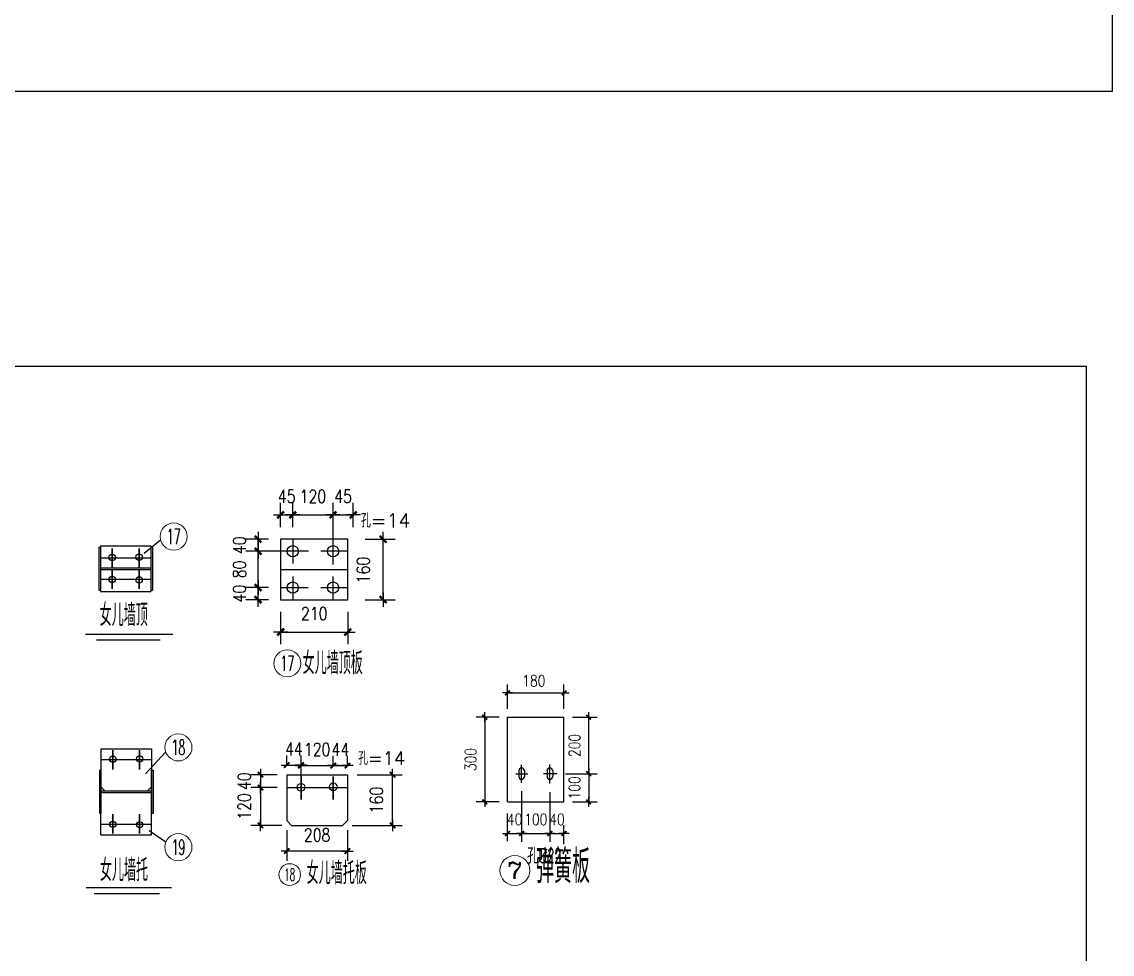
# Model space of a CAD drawing. Header units: millimetres. Extents: x 2451220 to 4527627, y -5186613 to -1639140.
# Drawn here: x 2491857 to 2499972, y -1808377 to -1801438 of the extents above; entities that cross this region are included whole.
import ezdxf
from ezdxf.enums import TextEntityAlignment as Align

# ---------------------------------------------------------------- set-up
doc = ezdxf.new("R2010")
doc.units = ezdxf.units.MM
doc.header["$LTSCALE"] = 1000
doc.header["$PDMODE"] = 34
doc.linetypes.add('CENTER', pattern=[50.8, 31.75, -6.35, 6.35, -6.35])
doc.layers.add('ADIM', color=3, linetype='Continuous')
doc.layers.add('轴线层', color=1, linetype='CENTER', lineweight=15)
doc.layers.add('钢架', color=7, linetype='Continuous', lineweight=25)
doc.styles.add('COMPLEX', font='COMPLEX')
doc.styles.add('DIM_FONT', font='simplex.shx', dxfattribs={"width": 0.8, "bigfont": 'hztxt.shx'})
doc.styles.add('hz', font='gbenor.shx', dxfattribs={"width": 0.75, "height": 100, "bigfont": 'gbcbig.shx'})
doc.styles.get("Standard").update_dxf_attribs({"font": 'txt', "bigfont": 'gbcbig.shx'})
doc.styles.add('TSSD_Label', font='Tssdeng.shx', dxfattribs={"width": 0.7, "bigfont": 'hztxt.shx'})
doc.dimstyles.new('WGH(3)', dxfattribs={"dimscale": 1.2, "dimtxt": 100, "dimasz": 0.3, "dimexe": 75, "dimexo": 75, "dimgap": 75, "dimtad": 1, "dimdec": 0, "dimlfac": 0.333333, "dimzin": 0, "dimdsep": 46, "dimtxsty": 'DIM_FONT', "dimblk1": '_DIMX', "dimblk2": '_DIMX', "dimsah": 1, "dimcen": 0.09, "dimclrd": 3, "dimclre": 3, "dimclrt": 7, "dimazin": 0, "dimtfac": 1, "dimtdec": 0, "dimtix": 1, "dimtmove": 2, "dimatfit": 3, "dimldrblk": '_DIMX', "dimfxl": 1, "dimtolj": 1, "dimtzin": 0, "dimarcsym": 0})

# ---------------------------------------------------------------- blocks, each defined once
blk = doc.blocks.new('_DIMX')
blk.add_line((-150, 0), (150, 0))
at = {"const_width": 50}
blk.add_lwpolyline([(-70, -70), (70, 70)], dxfattribs=at)
blk = doc.blocks.new('轴线标号')
at = {"lineweight": 13}
blk.add_circle((0, 0), 0.5, dxfattribs=at)
at = {"layer": '钢架', "lineweight": 13, "style": 'COMPLEX', "width": 1.041667}
blk.add_attdef('A', text='', height=0.56, dxfattribs=at).set_placement((-0.25, -0.28), (0.25, -0.28), align=Align.FIT)
blk = doc.blocks.new('*D2401')
at = {"color": 3, "lineweight": -2}
for p, q in [((2493783.2, -1805828.8), (2493783.2, -1806069.8)), ((2494283.2, -1805828.8), (2494283.2, -1806069.8)), ((2493783.5, -1805979.8), (2494282.9, -1805979.8))]:
    blk.add_line(p, q, dxfattribs=at)
at = {"layer": 'Defpoints', "color": 0}
for p in [(2493783.2, -1805738.8), (2494283.2, -1805738.8), (2494283.2, -1805979.8)]:
    blk.add_point(p, dxfattribs=at)
at = {"color": 3, "lineweight": -2, "xscale": 0.36, "yscale": 0.36, "zscale": 0.36, "rotation": 180}
blk.add_blockref('_DIMX', (2493783.2, -1805979.8), dxfattribs=at)
at = {"color": 3, "lineweight": -2, "xscale": 0.36, "yscale": 0.36, "zscale": 0.36}
blk.add_blockref('_DIMX', (2494283.2, -1805979.8), dxfattribs=at)
at = {"color": 7, "insert": (2494033.2, -1805841.8), "char_height": 96, "attachment_point": 5, "style": 'DIM_FONT'}
blk.add_mtext('\\A1;210', dxfattribs=at)
blk = doc.blocks.new('*D2402')
at = {"color": 3, "lineweight": -2}
for p, q in [((2493783.2, -1805198.8), (2493783.2, -1805018)), ((2493873.2, -1805198.8), (2493873.2, -1805018)), ((2493782.8, -1805108), (2493782.5, -1805108)), ((2493783.2, -1805108), (2493873.2, -1805108)), ((2493873.5, -1805108), (2493873.9, -1805108))]:
    blk.add_line(p, q, dxfattribs=at)
at = {"layer": 'Defpoints', "color": 0}
for p in [(2493873.2, -1805108), (2493783.2, -1805288.8), (2493873.2, -1805288.8)]:
    blk.add_point(p, dxfattribs=at)
at = {"color": 3, "lineweight": -2, "xscale": 0.36, "yscale": 0.36, "zscale": 0.36}
blk.add_blockref('_DIMX', (2493783.2, -1805108), dxfattribs=at)
at = {"color": 3, "lineweight": -2, "xscale": 0.36, "yscale": 0.36, "zscale": 0.36, "rotation": 180}
blk.add_blockref('_DIMX', (2493873.2, -1805108), dxfattribs=at)
at = {"color": 7, "insert": (2493828.2, -1804970), "char_height": 96, "attachment_point": 5, "style": 'DIM_FONT'}
blk.add_mtext('\\A1;45', dxfattribs=at)
blk = doc.blocks.new('*D2403')
at = {"color": 3, "lineweight": -2}
for p, q in [((2493873.2, -1805198.8), (2493873.2, -1805018)), ((2494173.2, -1805477), (2494173.2, -1805018)), ((2493872.8, -1805108), (2493872.5, -1805108)), ((2493873.2, -1805108), (2494173.2, -1805108)), ((2494173.5, -1805108), (2494173.9, -1805108))]:
    blk.add_line(p, q, dxfattribs=at)
at = {"layer": 'Defpoints', "color": 0}
for p in [(2494173.2, -1805108), (2493873.2, -1805288.8), (2494173.2, -1805567)]:
    blk.add_point(p, dxfattribs=at)
at = {"color": 3, "lineweight": -2, "xscale": 0.36, "yscale": 0.36, "zscale": 0.36}
blk.add_blockref('_DIMX', (2493873.2, -1805108), dxfattribs=at)
at = {"color": 3, "lineweight": -2, "xscale": 0.36, "yscale": 0.36, "zscale": 0.36, "rotation": 180}
blk.add_blockref('_DIMX', (2494173.2, -1805108), dxfattribs=at)
at = {"color": 7, "insert": (2494023.2, -1804970), "char_height": 96, "attachment_point": 5, "style": 'DIM_FONT'}
blk.add_mtext('\\A1;120', dxfattribs=at)
blk = doc.blocks.new('*D539')
at = {"color": 3, "lineweight": -2}
for p, q in [((2494173.2, -1805288.9), (2494173.2, -1805018)), ((2494323.2, -1805198.8), (2494323.2, -1805018)), ((2494172.8, -1805108), (2494172.5, -1805108)), ((2494173.2, -1805108), (2494323.2, -1805108)), ((2494323.5, -1805108), (2494323.9, -1805108))]:
    blk.add_line(p, q, dxfattribs=at)
at = {"layer": 'Defpoints', "color": 0}
for p in [(2494323.2, -1805108), (2494323.2, -1805288.8), (2494173.2, -1805378.9)]:
    blk.add_point(p, dxfattribs=at)
at = {"color": 3, "lineweight": -2, "xscale": 0.36, "yscale": 0.36, "zscale": 0.36}
blk.add_blockref('_DIMX', (2494173.2, -1805108), dxfattribs=at)
at = {"color": 3, "lineweight": -2, "xscale": 0.36, "yscale": 0.36, "zscale": 0.36, "rotation": 180}
blk.add_blockref('_DIMX', (2494323.2, -1805108), dxfattribs=at)
at = {"color": 7, "insert": (2494248.2, -1804970), "char_height": 96, "attachment_point": 5, "style": 'DIM_FONT'}
blk.add_mtext('\\A1;45', dxfattribs=at)
blk = doc.blocks.new('*D2404')
at = {"color": 3, "lineweight": -2}
for p, q in [((2493693.2, -1805648.8), (2493524.8, -1805648.8)), ((2493614.8, -1805648.5), (2493614.8, -1805648.1)), ((2493614.8, -1805738.8), (2493614.8, -1805648.8)), ((2493693.2, -1805738.8), (2493524.8, -1805738.8)), ((2493614.8, -1805739.2), (2493614.8, -1805739.6))]:
    blk.add_line(p, q, dxfattribs=at)
at = {"layer": 'Defpoints', "color": 0}
for p in [(2493614.8, -1805648.8), (2493783.2, -1805648.8), (2493783.2, -1805738.8)]:
    blk.add_point(p, dxfattribs=at)
at = {"color": 3, "lineweight": -2, "xscale": 0.36, "yscale": 0.36, "zscale": 0.36}
for p, rotation in [((2493614.8, -1805648.8), 270), ((2493614.8, -1805738.8), 90)]:
    blk.add_blockref('_DIMX', p, dxfattribs=dict(at, rotation=rotation))
at = {"color": 7, "insert": (2493476.8, -1805693.8), "char_height": 96, "attachment_point": 5, "rotation": 90, "style": 'DIM_FONT'}
blk.add_mtext('\\A1;40', dxfattribs=at)
blk = doc.blocks.new('*D2405')
at = {"color": 3, "lineweight": -2}
for p, q in [((2493991.2, -1805378.8), (2493524.8, -1805378.8)), ((2493614.8, -1805378.5), (2493614.8, -1805378.1)), ((2493614.8, -1805648.8), (2493614.8, -1805378.8)), ((2493693.2, -1805648.8), (2493524.8, -1805648.8)), ((2493614.8, -1805649.2), (2493614.8, -1805649.6))]:
    blk.add_line(p, q, dxfattribs=at)
at = {"layer": 'Defpoints', "color": 0}
for p in [(2493614.8, -1805378.8), (2494081.2, -1805378.8), (2493783.2, -1805648.8)]:
    blk.add_point(p, dxfattribs=at)
at = {"color": 3, "lineweight": -2, "xscale": 0.36, "yscale": 0.36, "zscale": 0.36}
for p, rotation in [((2493614.8, -1805378.8), 270), ((2493614.8, -1805648.8), 90)]:
    blk.add_blockref('_DIMX', p, dxfattribs=dict(at, rotation=rotation))
at = {"color": 7, "insert": (2493476.8, -1805513.8), "char_height": 96, "attachment_point": 5, "rotation": 90, "style": 'DIM_FONT'}
blk.add_mtext('\\A1;80', dxfattribs=at)
blk = doc.blocks.new('*D2406')
at = {"color": 3, "lineweight": -2}
for p, q in [((2493693.2, -1805288.8), (2493524.8, -1805288.8)), ((2493614.8, -1805288.5), (2493614.8, -1805288.1)), ((2493614.8, -1805378.8), (2493614.8, -1805288.8)), ((2493991.2, -1805378.8), (2493524.8, -1805378.8)), ((2493614.8, -1805379.2), (2493614.8, -1805379.6))]:
    blk.add_line(p, q, dxfattribs=at)
at = {"layer": 'Defpoints', "color": 0}
for p in [(2493614.8, -1805288.8), (2493783.2, -1805288.8), (2494081.2, -1805378.8)]:
    blk.add_point(p, dxfattribs=at)
at = {"color": 3, "lineweight": -2, "xscale": 0.36, "yscale": 0.36, "zscale": 0.36}
for p, rotation in [((2493614.8, -1805288.8), 270), ((2493614.8, -1805378.8), 90)]:
    blk.add_blockref('_DIMX', p, dxfattribs=dict(at, rotation=rotation))
at = {"color": 7, "insert": (2493476.8, -1805333.8), "char_height": 96, "attachment_point": 5, "rotation": 90, "style": 'DIM_FONT'}
blk.add_mtext('\\A1;40', dxfattribs=at)
blk = doc.blocks.new('*D540')
at = {"color": 3, "lineweight": -2}
for p, q in [((2494413.2, -1805288.8), (2494635.5, -1805288.8)), ((2494545.5, -1805738.5), (2494545.5, -1805289.2)), ((2494413.2, -1805738.8), (2494635.5, -1805738.8))]:
    blk.add_line(p, q, dxfattribs=at)
at = {"layer": 'Defpoints', "color": 0}
for p in [(2494323.2, -1805288.8), (2494545.5, -1805288.8), (2494323.2, -1805738.8)]:
    blk.add_point(p, dxfattribs=at)
at = {"color": 3, "lineweight": -2, "xscale": 0.36, "yscale": 0.36, "zscale": 0.36}
for p, rotation in [((2494545.5, -1805288.8), 90), ((2494545.5, -1805738.8), 270)]:
    blk.add_blockref('_DIMX', p, dxfattribs=dict(at, rotation=rotation))
at = {"color": 7, "insert": (2494398, -1805518.4), "char_height": 96, "attachment_point": 5, "rotation": 90, "style": 'DIM_FONT'}
blk.add_mtext('\\A1;160', dxfattribs=at)

msp = doc.modelspace()

# ---------------------------------------------------------------- linework, layer by layer
at = {"lineweight": -3}
for p, q in [((2492429.5, -1805347.2), (2492429.5, -1805667.2)), ((2492429.5, -1805347.2), (2492441.5, -1805347.2)), ((2492441.5, -1805337.2), (2492441.5, -1805677.2)), ((2492441.5, -1805337.2), (2492817.5, -1805337.2)), ((2492529.5, -1805501.2), (2492529.5, -1805357.2)), ((2492529.5, -1805357.2), (2492529.5, -1805501.2)), ((2492729.5, -1805501.2), (2492729.5, -1805357.2)), ((2492729.5, -1805357.2), (2492729.5, -1805501.2)), ((2492890.2, -1805296.3), (2492768.2, -1805395.4)), ((2492817.5, -1805337.2), (2492817.5, -1805677.2)), ((2492817.5, -1805347.2), (2492829.5, -1805347.2)), ((2492829.5, -1805347.2), (2492829.5, -1805667.2)), ((2492441.5, -1805501.2), (2492817.5, -1805501.2)), ((2492441.5, -1805501.2), (2492817.5, -1805501.2)), ((2492441.5, -1805513.2), (2492817.5, -1805513.2)), ((2492441.5, -1805513.2), (2492817.5, -1805513.2)), ((2492529.5, -1805513.2), (2492529.5, -1805657.2)), ((2492529.5, -1805657.2), (2492529.5, -1805513.2)), ((2492729.5, -1805513.2), (2492729.5, -1805657.2)), ((2492729.5, -1805657.2), (2492729.5, -1805513.2)), ((2492429.5, -1805667.2), (2492441.5, -1805667.2)), ((2492429.5, -1805667.2), (2492441.5, -1805667.2)), ((2492441.5, -1805677.2), (2492817.5, -1805677.2)), ((2492817.5, -1805667.2), (2492829.5, -1805667.2)), ((2492817.5, -1805667.2), (2492829.5, -1805667.2)), ((2492330.6, -1805994.3), (2492981.9, -1805994.3)), ((2492412.1, -1806038), (2492886.1, -1806038)), ((2492446, -1806848.5), (2492446, -1807328.5)), ((2492446, -1806848.5), (2492822, -1806848.5)), ((2492534, -1807002.5), (2492534, -1806858.5)), ((2492534, -1806858.5), (2492534, -1807002.5)), ((2492734, -1807002.5), (2492734, -1806858.5)), ((2492734, -1806858.5), (2492734, -1807002.5)), ((2492927.5, -1806872.9), (2492776.8, -1807034.2)), ((2492822, -1806848.5), (2492822, -1807328.5)), ((2492446, -1806928.5), (2492822, -1806928.5)), ((2492434, -1807008.5), (2492434, -1807328.5)), ((2492434, -1807008.5), (2492446, -1807008.5)), ((2492446, -1807488.5), (2492446, -1807008.5)), ((2492822, -1807008.5), (2492834, -1807008.5)), ((2492822, -1807488.5), (2492822, -1807008.5)), ((2492834, -1807008.5), (2492834, -1807328.5)), ((2493829.2, -1807041.7), (2493829.2, -1807382.5)), ((2493829.2, -1807041.7), (2494280.4, -1807041.7)), ((2493934.8, -1807226.5), (2493934.8, -1807053.7)), ((2493934.8, -1807053.7), (2493934.8, -1807226.5)), ((2494174.8, -1807226.5), (2494174.8, -1807053.7)), ((2494174.8, -1807053.7), (2494174.8, -1807226.5)), ((2494280.4, -1807041.7), (2494280.4, -1807382.5)), ((2492446, -1807132.5), (2492476, -1807162.5)), ((2492822, -1807132.5), (2492792, -1807162.5)), ((2493829.2, -1807137.7), (2494280.4, -1807137.7)), ((2493829.2, -1807137.7), (2494280.4, -1807137.7)), ((2493829.2, -1807137.7), (2494280.4, -1807137.7)), ((2492446, -1807162.5), (2492822, -1807162.5)), ((2492446, -1807174.5), (2492822, -1807174.5)), ((2492434, -1807328.5), (2492446, -1807328.5)), ((2492534, -1807334.5), (2492534, -1807478.5)), ((2492534, -1807478.5), (2492534, -1807334.5)), ((2492734, -1807334.5), (2492734, -1807478.5)), ((2492734, -1807478.5), (2492734, -1807334.5)), ((2492822, -1807328.5), (2492834, -1807328.5)), ((2493829.2, -1807382.5), (2493865.2, -1807418.5)), ((2494280.4, -1807382.5), (2494244.4, -1807418.5)), ((2492446, -1807408.5), (2492822, -1807408.5)), ((2493865.2, -1807418.5), (2494244.4, -1807418.5)), ((2492446, -1807488.5), (2492822, -1807488.5)), ((2492336.9, -1807880.4), (2492971.6, -1807880.4)), ((2492394.5, -1807925.5), (2492881.8, -1807925.5))]:
    msp.add_line(p, q, dxfattribs=at)
for p, q in [((2494283.2, -1805288.8), (2493783.2, -1805288.8)), ((2493783.2, -1805288.8), (2493783.2, -1805738.8)), ((2493873.2, -1805288.8), (2493873.2, -1805469)), ((2494173.2, -1805469), (2494173.2, -1805288.8)), ((2494283.2, -1805738.8), (2494283.2, -1805288.8)), ((2493987.5, -1805378.8), (2493783.2, -1805378.8)), ((2494283.2, -1805378.8), (2494081.2, -1805378.8)), ((2493783.2, -1805513.8), (2494283.2, -1805513.8)), ((2493873.2, -1805567), (2493873.2, -1805738.8)), ((2494173.2, -1805738.8), (2494173.2, -1805567)), ((2493783.2, -1805648.8), (2493987.5, -1805648.8)), ((2494081.2, -1805648.8), (2494283.2, -1805648.8)), ((2493783.2, -1805738.8), (2494283.2, -1805738.8)), ((2495472, -1806613.7), (2495892, -1806613.7)), ((2495472, -1807243.7), (2495472, -1806613.7)), ((2495892, -1807243.7), (2495892, -1806613.7)), ((2495577, -1807101.2), (2495577, -1806966.7)), ((2495787, -1807107.5), (2495787, -1806964.2)), ((2495534.3, -1807033.7), (2495622.4, -1807033.7)), ((2495556, -1807012.7), (2495556, -1807054.7)), ((2495598, -1807012.7), (2495598, -1807054.7)), ((2495841.2, -1807033.7), (2495740.6, -1807033.7)), ((2495766, -1807012.7), (2495766, -1807054.7)), ((2495808, -1807012.7), (2495808, -1807054.7)), ((2495472, -1807243.7), (2495892, -1807243.7)), ((2495472, -1807536.1), (2495472, -1807329.7)), ((2492928.5, -1807543.7), (2492804, -1807459.4))]:
    msp.add_line(p, q)
at = {"color": 2, "lineweight": -3}
for p, q in [((2492441.5, -1805427.2), (2492817.5, -1805427.2)), ((2492441.5, -1805427.2), (2492817.5, -1805427.2)), ((2492441.5, -1805587.2), (2492817.5, -1805587.2)), ((2492441.5, -1805587.2), (2492817.5, -1805587.2)), ((2492446, -1806928.5), (2492822, -1806928.5)), ((2492446, -1806928.5), (2492822, -1806928.5)), ((2492446, -1807408.5), (2492822, -1807408.5)), ((2492446, -1807408.5), (2492822, -1807408.5))]:
    msp.add_line(p, q, dxfattribs=at)
at = {"color": 3}
for p, q in [((2495472, -1806550.7), (2495472, -1806369.5)), ((2495892, -1806550.7), (2495892, -1806369.5)), ((2495472.3, -1806432.5), (2495891.8, -1806432.5)), ((2495409, -1806613.7), (2495239, -1806613.7)), ((2495302, -1806613.9), (2495302, -1807243.4)), ((2495955, -1806613.7), (2496138.7, -1806613.7)), ((2496075.7, -1807033.4), (2496075.7, -1806613.9)), ((2495904.2, -1807033.7), (2496138.7, -1807033.7)), ((2495967.2, -1807033.7), (2496138.7, -1807033.7)), ((2496075.7, -1807033.4), (2496075.7, -1807033.2)), ((2496075.7, -1807033.7), (2496075.7, -1807243.7)), ((2495577, -1807164.2), (2495577, -1807542.1)), ((2495787, -1807170.5), (2495787, -1807542.1)), ((2495409, -1807243.7), (2495239, -1807243.7)), ((2495577, -1807306.7), (2495577, -1807542.1)), ((2495787, -1807306.7), (2495787, -1807542.1)), ((2495955, -1807243.7), (2496138.7, -1807243.7)), ((2496075.7, -1807243.9), (2496075.7, -1807244.2)), ((2495892, -1807558.6), (2495892, -1807416.1)), ((2495471.8, -1807479.1), (2495471.5, -1807479.1)), ((2495472, -1807479.1), (2495577, -1807479.1)), ((2495576.8, -1807479.1), (2495576.5, -1807479.1)), ((2495577, -1807479.1), (2495787, -1807479.1)), ((2495577.3, -1807479.1), (2495577.5, -1807479.1)), ((2495786.8, -1807479.1), (2495786.5, -1807479.1)), ((2495787, -1807479.1), (2495892, -1807479.1)), ((2495787.3, -1807479.1), (2495787.5, -1807479.1)), ((2495892.3, -1807479.1), (2495892.5, -1807479.1))]:
    msp.add_line(p, q, dxfattribs=at)
at = {"color": 3, "lineweight": -3}
for p, q in [((2493829.2, -1806969.7), (2493829.2, -1806897.7)), ((2493934.8, -1807068.1), (2493934.8, -1806897.7)), ((2493934.8, -1806969.7), (2493934.8, -1806901.8)), ((2494174.8, -1806981.7), (2494174.8, -1806901.8)), ((2494174.8, -1806981.7), (2494174.8, -1806901.8)), ((2494280.4, -1806969.7), (2494280.4, -1806901.8)), ((2493828.9, -1806969.7), (2493828.6, -1806969.7)), ((2493829.2, -1806969.7), (2493934.8, -1806969.7)), ((2493934.5, -1806973.8), (2493934.2, -1806973.8)), ((2493934.8, -1806973.8), (2494174.8, -1806973.8)), ((2493935.1, -1806969.7), (2493935.4, -1806969.7)), ((2494174.5, -1806973.8), (2494174.2, -1806973.8)), ((2494174.8, -1806973.8), (2494280.4, -1806973.8)), ((2494175.1, -1806973.8), (2494175.4, -1806973.8)), ((2494280.7, -1806973.8), (2494281, -1806973.8)), ((2493757.2, -1807041.7), (2493561, -1807041.7)), ((2493633, -1807041.4), (2493633, -1807041.1)), ((2493633, -1807041.7), (2493633, -1807137.7)), ((2494352.4, -1807041.7), (2494688, -1807041.7)), ((2494616, -1807418.2), (2494616, -1807042)), ((2493757.2, -1807137.7), (2493561, -1807137.7)), ((2493757.2, -1807137.7), (2493561, -1807137.7)), ((2493633, -1807137.4), (2493633, -1807137.1)), ((2493633, -1807137.7), (2493633, -1807418.5)), ((2493633, -1807138), (2493633, -1807138.3)), ((2493793.2, -1807418.5), (2493561, -1807418.5)), ((2493633, -1807418.8), (2493633, -1807419.1)), ((2493829.2, -1807454.5), (2493829.2, -1807681.5)), ((2494280.4, -1807454.5), (2494280.4, -1807681.5)), ((2494316.4, -1807418.5), (2494688, -1807418.5)), ((2494280.1, -1807609.5), (2493829.5, -1807609.5))]:
    msp.add_line(p, q, dxfattribs=at)
for points in [[(2499972, -1801956.2), (2483552.7, -1801956.2), (2483552.7, -1788999.2), (2499972, -1788999.2)], [(2483552.7, -1804000.3), (2499779.2, -1804000.3), (2499779.2, -1817623.4), (2483552.7, -1817623.4)]]:
    msp.add_lwpolyline(points, close=True)
for centre in [(2493873.2, -1805378.8), (2494173.2, -1805378.8), (2493873.2, -1805648.8), (2494173.2, -1805648.8)]:
    msp.add_circle(centre, 42)
at = {"lineweight": -3}
for centre, radius in [((2492529.5, -1805425.2), 24), ((2492729.5, -1805422.4), 24), ((2492529.5, -1805589.2), 24), ((2492729.5, -1805592), 24), ((2492734, -1806923.7), 24), ((2492534, -1806926.5), 24), ((2493934.8, -1807135.3), 28.8), ((2494174.8, -1807131.9), 28.8), ((2492534, -1807410.5), 24), ((2492734, -1807413.3), 24)]:
    msp.add_circle(centre, radius, dxfattribs=at)
for centre, start, end in [((2495577, -1807012.7), 0, 180), ((2495577, -1807054.7), 180, 0), ((2495787, -1807012.7), 0, 180), ((2495787, -1807054.7), 180, 0)]:
    msp.add_arc(centre, 21, start, end)

# ---------------------------------------------------------------- block references
ref = msp.add_blockref('轴线标号', (2492987.3, -1805268.9), dxfattribs=dict(xscale=-201.8218843135983, yscale=201.8218843135983, zscale=201.8218843136332))
ref.add_attrib('A', '17', dxfattribs={"layer": '钢架', "lineweight": 13, "height": 113.02, "style": 'COMPLEX', "width": 0.646552}).set_placement((2492936.9, -1805325.4), (2493037.8, -1805325.4), align=Align.FIT)
ref = msp.add_blockref('轴线标号', (2493833.2, -1806212.7), dxfattribs=dict(xscale=-201.8218843135983, yscale=201.8218843135983, zscale=201.8218843136332))
ref.add_attrib('A', '17', dxfattribs={"layer": '钢架', "lineweight": 13, "height": 113.02, "style": 'COMPLEX', "width": 0.646552}).set_placement((2493782.8, -1806269.2), (2493883.7, -1806269.2), align=Align.FIT)
at = {"color": 3, "yscale": 0.2519999998621643, "zscale": 0.252}
for p, xscale, rotation in [((2495472, -1806432.5), 0.2520000003278255, 180), ((2495302, -1806613.7), 0.2519999998621643, 90), ((2496075.7, -1806613.7), 0.2519999998621643, 90), ((2496075.7, -1807033.7), 0.2519999998621643, 270), ((2496075.7, -1807033.7), 0.2519999998621643, 270), ((2495302, -1807243.7), 0.2519999998621643, 270), ((2496075.7, -1807243.7), 0.2519999998621643, 90), ((2495577, -1807479.1), 0.2520000003278255, 180), ((2495787, -1807479.1), 0.2520000003278255, 180), ((2495892, -1807479.1), 0.2520000003278255, 180)]:
    msp.add_blockref('_DIMX', p, dxfattribs=dict(at, xscale=xscale, rotation=rotation))
at = {"color": 3, "xscale": 0.2520000003278255, "yscale": 0.2519999998621643, "zscale": 0.252}
for p in [(2495892, -1806432.5), (2495472, -1807479.1), (2495577, -1807479.1), (2495787, -1807479.1)]:
    msp.add_blockref('_DIMX', p, dxfattribs=at)
ref = msp.add_blockref('轴线标号', (2493022.2, -1806838.2), dxfattribs=dict(xscale=-201.8218843135983, yscale=201.8218843135983, zscale=201.8218843136332))
ref.add_attrib('A', '18', dxfattribs={"layer": '钢架', "lineweight": 13, "height": 113.02, "style": 'COMPLEX', "width": 0.646552}).set_placement((2492971.8, -1806894.7), (2493072.7, -1806894.7), align=Align.FIT)
at = {"color": 3, "lineweight": -3, "xscale": 0.2879999997094274, "yscale": 0.2879999997094274, "zscale": 0.288}
for p in [(2493829.2, -1806969.7), (2493934.8, -1806973.8), (2494174.8, -1806973.8), (2494280.4, -1807609.5)]:
    msp.add_blockref('_DIMX', p, dxfattribs=at)
for p, rotation in [((2493934.8, -1806969.7), 180), ((2494174.8, -1806973.8), 180), ((2494280.4, -1806973.8), 180), ((2493633, -1807041.7), 270), ((2494616, -1807041.7), 90), ((2493633, -1807137.7), 90), ((2493633, -1807137.7), 270), ((2493633, -1807418.5), 90), ((2494616, -1807418.5), 270), ((2493829.2, -1807609.5), 180)]:
    msp.add_blockref('_DIMX', p, dxfattribs=dict(at, rotation=rotation))
ref = msp.add_blockref('轴线标号', (2493022.2, -1807581), dxfattribs=dict(xscale=-201.8218843135983, yscale=201.8218843135983, zscale=201.8218843136332))
ref.add_attrib('A', '19', dxfattribs={"layer": '钢架', "lineweight": 13, "height": 113.02, "style": 'COMPLEX', "width": 0.646552}).set_placement((2492971.8, -1807637.5), (2493072.7, -1807637.5), align=Align.FIT)
ref = msp.add_blockref('轴线标号', (2493850.6, -1807784.9), dxfattribs=dict(xscale=-161.4575074510649, yscale=161.4575074510649, zscale=161.4575074509065))
ref.add_attrib('A', '18', dxfattribs={"layer": '钢架', "lineweight": 13, "height": 90.42, "style": 'COMPLEX', "width": 0.646552}).set_placement((2493810.2, -1807830.1), (2493890.9, -1807830.1), align=Align.FIT)
ref = msp.add_blockref('轴线标号', (2495526.6, -1807754.2), dxfattribs=dict(xscale=222.8113602818921, yscale=222.8113602823578, zscale=222.811360282251))
ref.add_attrib('A', '7', dxfattribs={"layer": '钢架', "lineweight": 13, "height": 124.8, "style": 'COMPLEX', "width": 1.339286}).set_placement((2495470.9, -1807816.6), (2495582.3, -1807816.6), align=Align.FIT)

# ---------------------------------------------------------------- texts
at = {"insert": (2494380, -1805097.7), "char_height": 104.12, "attachment_point": 1}
msp.add_mtext_dynamic_manual_height_columns('孔=14', width=1506.743, gutter_width=12.5, heights=[336], dxfattribs=at).dxf.set("width", 1280.731)
at = {"color": 7, "char_height": 84, "attachment_point": 5, "style": 'DIM_FONT'}
for s, insert in [('\\A1;180', (2495667.5, -1806342.8)), ('\\A1;40', (2495524.5, -1807374.1)), ('\\A1;100', (2495682, -1807374.1)), ('\\A1;40', (2495839.5, -1807374.1))]:
    msp.add_mtext(s, dxfattribs=dict(at, insert=insert))
at = {"color": 7, "lineweight": -3, "char_height": 96, "attachment_point": 5, "style": 'DIM_FONT'}
for s, insert in [('\\A1;44', (2493882, -1806849.7)), ('\\A1;120', (2494054.8, -1806853.8)), ('\\A1;44', (2494227.6, -1806853.8)), ('\\A1;208', (2494054.8, -1807489.5))]:
    msp.add_mtext(s, dxfattribs=dict(at, insert=insert))
at = {"color": 7, "char_height": 84, "attachment_point": 5, "rotation": 90, "style": 'DIM_FONT'}
for s, insert in [('\\A1;200', (2495970.7, -1806823.7)), ('\\A1;300', (2495197, -1806928.7)), ('\\A1;100', (2495970.7, -1807138.7))]:
    msp.add_mtext(s, dxfattribs=dict(at, insert=insert))
at = {"color": 7, "lineweight": -3, "char_height": 96, "attachment_point": 5, "rotation": 90, "style": 'DIM_FONT'}
for s, insert in [('\\A1;40', (2493513, -1807089.7)), ('\\A1;160', (2494496, -1807230.1)), ('\\A1;120', (2493513, -1807278.1))]:
    msp.add_mtext(s, dxfattribs=dict(at, insert=insert))
at = {"layer": 'ADIM', "style": 'TSSD_Label', "width": 0.7}
msp.add_text('孔%%C22', height=116.52, dxfattribs=at).set_placement((2495873.7, -1807737.5), align=Align.BOTTOM_RIGHT)
at = {"layer": '轴线层', "color": 4}
msp.add_text('孔=14', height=98, dxfattribs=at).set_placement((2494359.7, -1806967.7))
at = {"layer": '钢架', "style": 'hz', "width": 0.75}
msp.add_text('女儿墙顶板', height=165.89, dxfattribs=at).set_placement((2493946.9, -1806294))
at = {"layer": '钢架', "lineweight": 13, "char_height": 165.89, "width": 679.848, "attachment_point": 1, "style": 'hz'}
for s, insert in [(' 女儿墙顶', (2492368.9, -1805770)), (' 女儿墙托', (2492370.6, -1807668.1)), ('女儿墙托板', (2493977.1, -1807690.5))]:
    msp.add_mtext(s, dxfattribs=dict(at, insert=insert))
at = {"layer": '钢架', "lineweight": 13, "insert": (2495683.4, -1807599.8), "char_height": 248.4, "attachment_point": 1, "style": 'hz'}
msp.add_mtext_dynamic_manual_height_columns('弹簧板', width=1506.743, gutter_width=12.5, heights=[336], dxfattribs=at).dxf.set("width", 1018.001)

# ---------------------------------------------------------------- dimensions: what is measured, and where the dimension line sits
for base, p1, p2, angle, text, picture, middle in [((2493873.2, -1805108), (2493783.2, -1805288.8), (2493873.2, -1805288.8), 180, '45', '*D2402', (2493828.2, -1804970)), ((2494173.2, -1805108), (2493873.2, -1805288.8), (2494173.2, -1805567), 180, '120', '*D2403', (2494023.2, -1804970)), ((2494323.2, -1805108), (2494173.2, -1805378.9), (2494323.2, -1805288.8), 180, '45', '*D539', (2494248.2, -1804970)), ((2493614.8, -1805288.8), (2494081.2, -1805378.8), (2493783.2, -1805288.8), 90, '40', '*D2406', (2493476.8, -1805333.8)), ((2493614.8, -1805378.8), (2493783.2, -1805648.8), (2494081.2, -1805378.8), 90, '80', '*D2405', (2493476.8, -1805513.8)), ((2493614.8, -1805648.8), (2493783.2, -1805738.8), (2493783.2, -1805648.8), 90, '40', '*D2404', (2493476.8, -1805693.8)), ((2494283.2, -1805979.8), (2493783.2, -1805738.8), (2494283.2, -1805738.8), 180, '210', '*D2401', (2494033.2, -1805841.8))]:
    dim = msp.add_linear_dim(base=base, p1=p1, p2=p2, angle=angle, text=text, dimstyle='WGH(3)', override={"dimtxt": 80})
    dim.commit()
    dim.dimension.update_dxf_attribs({"geometry": picture, "text_midpoint": middle})
dim = msp.add_linear_dim(base=(2494545.5, -1805288.8), p1=(2494323.2, -1805738.8), p2=(2494323.2, -1805288.8), angle=90, text='160', dimstyle='WGH(3)', override={"dimtxt": 80})
dim.commit()
dim.dimension.update_dxf_attribs({"geometry": '*D540', "text_midpoint": (2494398, -1805518.4), "dimtype": 160})

doc.saveas('drawing.dxf')
